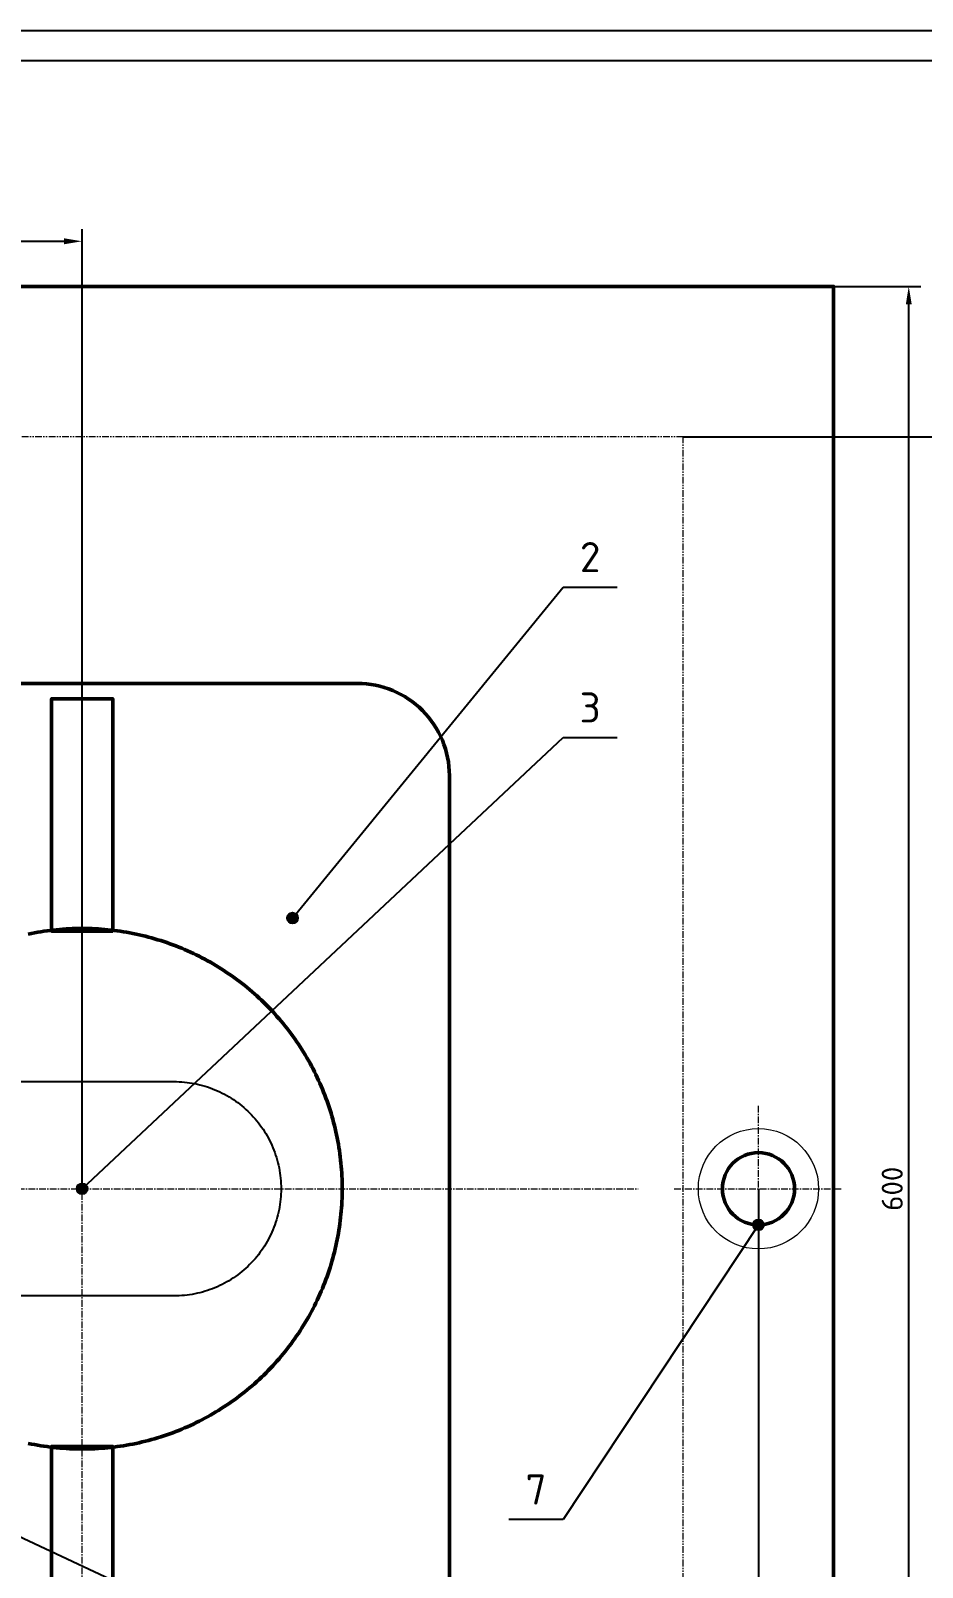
# Model space of a CAD drawing. Header units: millimetres. Extents: x -700 to 982, y -1088 to 100.
# Drawn here: x 103 to 400, y -411 to 100 of the extents above; entities that cross this region are included whole.
import ezdxf
from ezdxf.enums import TextEntityAlignment as Align

# ---------------------------------------------------------------- set-up
doc = ezdxf.new("R2010")
doc.units = ezdxf.units.MM
doc.header["$LTSCALE"] = 0.7
doc.linetypes.add('CENTER', pattern=[5.08, 3.175, -0.635, 0.635, -0.635])
doc.linetypes.add('PHANTOM', pattern=[6.35, 3.175, -0.635, 0.635, -0.635, 0.635, -0.635])
for name, color, linetype in [('00_РАМКА', 7, 'Continuous'), ('08_ТЕКСТ', 7, 'Continuous'), ('09_РАЗМЕРЫ', 6, 'Continuous')]:
    doc.layers.add(name, color=color, linetype=linetype)
for name, color, linetype, lineweight in [('07_ОСИ', 2, 'CENTER', 18), ('20_ВИДИМЫЕ', 7, 'Continuous', 50), ('22_ТОНКИЕ', 8, 'Continuous', 18), ('24_ФАНТОМ', 8, 'PHANTOM', 18), ('25_ЛИТЬЁ', 1, 'Continuous', 25)]:
    doc.layers.add(name, color=color, linetype=linetype, lineweight=lineweight)
doc.styles.add('ГОСТ', font='isocpeur.ttf')
doc.dimstyles.new('ГОСТ', dxfattribs={"dimscale": 2, "dimtxt": 3.5, "dimasz": 3, "dimexe": 2, "dimexo": 0, "dimgap": 1, "dimtad": 1, "dimdec": 1, "dimtxsty": 'ГОСТ', "dimcen": 2.5, "dimclrd": 6, "dimclre": 6, "dimclrt": 7, "dimazin": 3, "dimtfac": 1, "dimtmove": 0, "dimatfit": 3, "dimarcsym": 0})

msp = doc.modelspace()

# ---------------------------------------------------------------- hatches: boundary and pattern name
at = {"layer": '09_РАЗМЕРЫ'}
h = msp.add_hatch(color=7, dxfattribs=at)
edge = h.paths.add_edge_path()
edge.add_arc((190, -195), 1.8, 0, 360)
h = msp.add_hatch(color=7, dxfattribs=at)
edge = h.paths.add_edge_path()
edge.add_arc((120, -285), 1.8, 0, 360)
h = msp.add_hatch(color=7, dxfattribs=at)
edge = h.paths.add_edge_path()
edge.add_arc((345, -297), 1.8, 0, 360)

# ---------------------------------------------------------------- linework, layer by layer
at = {"layer": '00_РАМКА'}
for points in [[(-700, -1088), (982, -1088), (982, 100), (-700, 100)], [(-660, -1078), (972, -1078), (972, 90), (-660, 90)]]:
    msp.add_lwpolyline(points, close=True, dxfattribs=at)
at = {"layer": '07_ОСИ'}
for p, q in [((120, -470), (120, -100)), ((345, -313), (345, -257)), ((-65, -285), (305, -285)), ((317, -285), (373, -285))]:
    msp.add_line(p, q, dxfattribs=at)
at = {"layer": '09_РАЗМЕРЫ'}
for p, q in [((190, -195), (280, -85)), ((280, -85), (298, -85)), ((120, -285), (280, -135)), ((280, -135), (298, -135)), ((345, -297), (280, -395)), ((-20.16, -345), (280, -485)), ((280, -395), (262, -395))]:
    msp.add_line(p, q, dxfattribs=at)
for centre in [(190, -195), (120, -285), (345, -297)]:
    msp.add_circle(centre, 1.8, dxfattribs=at)
at = {"layer": '20_ВИДИМЫЕ'}
for points in [[(-530, -585), (370, -585), (370, 15), (-530, 15)], [(130.18, -199.34), (130.18, -122.12), (109.82, -122.12), (109.82, -199.34), (130.18, -199.34)], [(130.18, -447.88), (130.18, -370.66), (109.82, -370.66), (109.82, -447.88), (130.18, -447.88)]]:
    msp.add_lwpolyline(points, close=True, dxfattribs=at)
for points in [[(28.38, -117.03), (211.62, -117.03), (213.12, -117.07), (214.61, -117.18), (216.1, -117.36), (217.58, -117.62), (219.04, -117.95), (220.49, -118.35), (221.91, -118.82), (223.31, -119.35), (224.68, -119.96), (226.02, -120.64), (227.32, -121.37), (228.59, -122.18), (229.81, -123.04), (230.99, -123.96), (232.13, -124.94), (233.22, -125.97), (234.25, -127.06), (235.23, -128.2), (236.15, -129.38), (237.01, -130.6), (237.82, -131.87), (238.55, -133.17), (239.23, -134.51), (239.84, -135.88), (240.37, -137.28), (240.84, -138.7), (241.24, -140.15), (241.57, -141.61), (241.83, -143.09), (242.01, -144.58), (242.12, -146.07), (242.16, -147.57), (242.16, -422.43)], [(102.08, -200.35), (103.12, -200.13), (104.16, -199.93), (105.21, -199.74), (106.25, -199.57), (107.3, -199.41), (108.35, -199.26), (109.41, -199.12), (110.46, -199), (111.52, -198.89), (112.58, -198.79), (113.63, -198.7), (114.69, -198.63), (115.75, -198.57), (116.82, -198.53), (117.88, -198.5), (118.94, -198.48), (120, -198.47), (121.06, -198.48), (122.12, -198.5), (123.18, -198.53), (124.25, -198.57), (125.31, -198.63), (126.37, -198.7), (127.42, -198.79), (128.48, -198.89), (129.54, -199), (130.59, -199.12), (131.65, -199.26), (132.7, -199.41), (133.75, -199.57), (134.79, -199.74), (135.84, -199.93), (136.88, -200.13), (137.92, -200.35), (138.96, -200.57), (139.99, -200.81), (141.03, -201.06), (142.05, -201.33), (143.08, -201.6), (144.1, -201.89), (145.12, -202.2), (146.13, -202.51), (147.14, -202.84), (148.15, -203.18), (149.15, -203.53), (150.15, -203.89), (151.14, -204.27), (152.13, -204.66), (153.11, -205.06), (154.09, -205.47), (155.07, -205.89), (156.03, -206.33), (157, -206.78), (157.95, -207.24), (158.9, -207.71), (159.85, -208.19), (160.79, -208.69), (161.72, -209.19), (162.65, -209.71), (163.57, -210.24), (164.49, -210.78), (165.39, -211.33), (166.29, -211.89), (167.19, -212.47), (168.07, -213.05), (168.95, -213.65), (169.82, -214.25), (170.69, -214.87), (171.55, -215.5), (172.39, -216.14), (173.24, -216.78), (174.07, -217.44), (174.89, -218.11), (175.71, -218.79), (176.52, -219.48), (177.32, -220.18), (178.11, -220.89), (178.89, -221.6), (179.67, -222.33), (180.43, -223.07), (181.19, -223.81), (181.93, -224.57), (182.67, -225.33), (183.4, -226.11), (184.11, -226.89), (184.82, -227.68), (185.52, -228.48), (186.21, -229.29), (186.89, -230.11), (187.56, -230.93), (188.22, -231.76), (188.86, -232.61), (189.5, -233.45), (190.13, -234.31), (190.75, -235.18), (191.35, -236.05), (191.95, -236.93), (192.53, -237.81), (193.11, -238.71), (193.67, -239.61), (194.22, -240.51), (194.76, -241.43), (195.29, -242.35), (195.81, -243.28), (196.31, -244.21), (196.81, -245.15), (197.29, -246.1), (197.76, -247.05), (198.22, -248), (198.67, -248.97), (199.11, -249.93), (199.53, -250.91), (199.94, -251.89), (200.34, -252.87), (200.73, -253.86), (201.11, -254.85), (201.47, -255.85), (201.82, -256.85), (202.16, -257.86), (202.49, -258.87), (202.8, -259.88), (203.11, -260.9), (203.4, -261.92), (203.67, -262.95), (203.94, -263.97), (204.19, -265.01), (204.43, -266.04), (204.65, -267.08), (204.87, -268.12), (205.07, -269.16), (205.26, -270.21), (205.43, -271.25), (205.59, -272.3), (205.74, -273.35), (205.88, -274.41), (206, -275.46), (206.11, -276.52), (206.21, -277.58), (206.3, -278.63), (206.37, -279.69), (206.43, -280.75), (206.47, -281.82), (206.5, -282.88), (206.52, -283.94), (206.53, -285), (206.53, -285), (206.52, -286.06), (206.5, -287.12), (206.47, -288.18), (206.43, -289.25), (206.37, -290.31), (206.3, -291.37), (206.21, -292.42), (206.11, -293.48), (206, -294.54), (205.88, -295.59), (205.74, -296.65), (205.59, -297.7), (205.43, -298.75), (205.26, -299.79), (205.07, -300.84), (204.87, -301.88), (204.65, -302.92), (204.43, -303.96), (204.19, -304.99), (203.94, -306.03), (203.67, -307.05), (203.4, -308.08), (203.11, -309.1), (202.8, -310.12), (202.49, -311.13), (202.16, -312.14), (201.82, -313.15), (201.47, -314.15), (201.11, -315.15), (200.73, -316.14), (200.34, -317.13), (199.94, -318.11), (199.53, -319.09), (199.11, -320.07), (198.67, -321.03), (198.22, -322), (197.76, -322.95), (197.29, -323.9), (196.81, -324.85), (196.31, -325.79), (195.81, -326.72), (195.29, -327.65), (194.76, -328.57), (194.22, -329.49), (193.67, -330.39), (193.11, -331.29), (192.53, -332.19), (191.95, -333.07), (191.35, -333.95), (190.75, -334.82), (190.13, -335.69), (189.5, -336.55), (188.86, -337.39), (188.22, -338.24), (187.56, -339.07), (186.89, -339.89), (186.21, -340.71), (185.52, -341.52), (184.82, -342.32), (184.11, -343.11), (183.4, -343.89), (182.67, -344.67), (181.93, -345.43), (181.19, -346.19), (180.43, -346.93), (179.67, -347.67), (178.89, -348.4), (178.11, -349.11), (177.32, -349.82), (176.52, -350.52), (175.71, -351.21), (174.89, -351.89), (174.07, -352.56), (173.24, -353.22), (172.39, -353.86), (171.55, -354.5), (170.69, -355.13), (169.82, -355.75), (168.95, -356.35), (168.07, -356.95), (167.19, -357.53), (166.29, -358.11), (165.39, -358.67), (164.49, -359.22), (163.57, -359.76), (162.65, -360.29), (161.72, -360.81), (160.79, -361.31), (159.85, -361.81), (158.9, -362.29), (157.95, -362.76), (157, -363.22), (156.03, -363.67), (155.07, -364.11), (154.09, -364.53), (153.11, -364.94), (152.13, -365.34), (151.14, -365.73), (150.15, -366.11), (149.15, -366.47), (148.15, -366.82), (147.14, -367.16), (146.13, -367.49), (145.12, -367.8), (144.1, -368.11), (143.08, -368.4), (142.05, -368.67), (141.03, -368.94), (139.99, -369.19), (138.96, -369.43), (137.92, -369.65), (136.88, -369.87), (135.84, -370.07), (134.79, -370.26), (133.75, -370.43), (132.7, -370.59), (131.65, -370.74), (130.59, -370.88), (129.54, -371), (128.48, -371.11), (127.42, -371.21), (126.37, -371.3), (125.31, -371.37), (124.25, -371.43), (123.18, -371.47), (122.12, -371.5), (121.06, -371.52), (120, -371.53), (118.94, -371.52), (117.88, -371.5), (116.82, -371.47), (115.75, -371.43), (114.69, -371.37), (113.63, -371.3), (112.58, -371.21), (111.52, -371.11), (110.46, -371), (109.41, -370.88), (108.35, -370.74), (107.3, -370.59), (106.25, -370.43), (105.21, -370.26), (104.16, -370.07), (103.12, -369.87), (102.08, -369.65)]]:
    msp.add_lwpolyline(points, dxfattribs=at)
msp.add_circle((345, -285), 12, dxfattribs=at)
at = {"layer": '22_ТОНКИЕ'}
msp.add_circle((345, -285), 20, dxfattribs=at)
at = {"layer": '24_ФАНТОМ'}
msp.add_lwpolyline([(-480, -535), (320, -535), (320, -35), (-480, -35)], close=True, dxfattribs=at)
at = {"layer": '25_ЛИТЬЁ'}
msp.add_lwpolyline([(89.46, -249.37), (150.54, -249.37), (151.41, -249.38), (152.29, -249.41), (153.16, -249.47), (154.03, -249.54), (154.9, -249.64), (155.77, -249.76), (156.63, -249.89), (157.49, -250.05), (158.35, -250.24), (159.2, -250.44), (160.04, -250.66), (160.88, -250.9), (161.72, -251.17), (162.54, -251.45), (163.36, -251.76), (164.18, -252.08), (164.98, -252.43), (165.77, -252.79), (166.56, -253.17), (167.34, -253.58), (168.1, -254), (168.86, -254.44), (169.6, -254.9), (170.33, -255.37), (171.06, -255.87), (171.76, -256.38), (172.46, -256.91), (173.14, -257.46), (173.81, -258.02), (174.47, -258.6), (175.11, -259.2), (175.73, -259.81), (176.34, -260.43), (176.94, -261.07), (177.52, -261.73), (178.08, -262.4), (178.63, -263.08), (179.16, -263.78), (179.67, -264.48), (180.17, -265.21), (180.64, -265.94), (181.1, -266.68), (181.54, -267.44), (181.96, -268.2), (182.37, -268.98), (182.75, -269.77), (183.11, -270.56), (183.46, -271.36), (183.78, -272.18), (184.09, -273), (184.37, -273.82), (184.64, -274.66), (184.88, -275.5), (185.1, -276.34), (185.3, -277.19), (185.49, -278.05), (185.65, -278.91), (185.78, -279.77), (185.9, -280.64), (186, -281.51), (186.07, -282.38), (186.13, -283.25), (186.16, -284.13), (186.17, -285), (186.16, -285.87), (186.13, -286.75), (186.07, -287.62), (186, -288.49), (185.9, -289.36), (185.78, -290.23), (185.65, -291.09), (185.49, -291.95), (185.3, -292.81), (185.1, -293.66), (184.88, -294.5), (184.64, -295.34), (184.37, -296.18), (184.09, -297), (183.78, -297.82), (183.46, -298.64), (183.11, -299.44), (182.75, -300.23), (182.37, -301.02), (181.96, -301.8), (181.54, -302.56), (181.1, -303.32), (180.64, -304.06), (180.17, -304.79), (179.67, -305.52), (179.16, -306.22), (178.63, -306.92), (178.08, -307.6), (177.52, -308.27), (176.94, -308.93), (176.34, -309.57), (175.73, -310.19), (175.11, -310.8), (174.47, -311.4), (173.81, -311.98), (173.14, -312.54), (172.46, -313.09), (171.76, -313.62), (171.06, -314.13), (170.33, -314.63), (169.6, -315.1), (168.86, -315.56), (168.1, -316), (167.34, -316.42), (166.56, -316.83), (165.77, -317.21), (164.98, -317.57), (164.18, -317.92), (163.36, -318.24), (162.54, -318.55), (161.72, -318.83), (160.88, -319.1), (160.04, -319.34), (159.2, -319.56), (158.35, -319.76), (157.49, -319.95), (156.63, -320.11), (155.77, -320.24), (154.9, -320.36), (154.03, -320.46), (153.16, -320.53), (152.29, -320.59), (151.41, -320.62), (150.54, -320.63), (89.46, -320.63)], dxfattribs=at)

# ---------------------------------------------------------------- texts
at = {"layer": '08_ТЕКСТ', "style": 'ГОСТ'}
for s, p in [('2', (289, -83)), ('3', (289, -133)), ('7', (271, -393))]:
    msp.add_text(s, height=10, dxfattribs=at).set_placement(p, align=Align.BOTTOM_CENTER)

# ---------------------------------------------------------------- dimensions: what is measured, and where the dimension line sits
at = {"layer": '09_РАЗМЕРЫ'}
for base, p1, p2 in [((-280, 30), (-280, -285), (120, -285)), ((-505, -664), (-505, -285), (345, -285))]:
    msp.add_linear_dim(base=base, p1=p1, p2=p2, dimstyle='ГОСТ', override={"dimtxsty": 'ГОСТ'}, dxfattribs=at).render()
msp.add_linear_dim(base=(395, -585), p1=(370, -585), p2=(370, 15), angle=90, dimstyle='ГОСТ', override={"dimtxsty": 'ГОСТ'}, dxfattribs=at).render()
msp.add_linear_dim(base=(420, -535), p1=(320, -535), p2=(320, -35), angle=90, text='500', dimstyle='ГОСТ', override={"dimtxsty": 'ГОСТ'}, dxfattribs=at).render()

doc.saveas('drawing.dxf')
